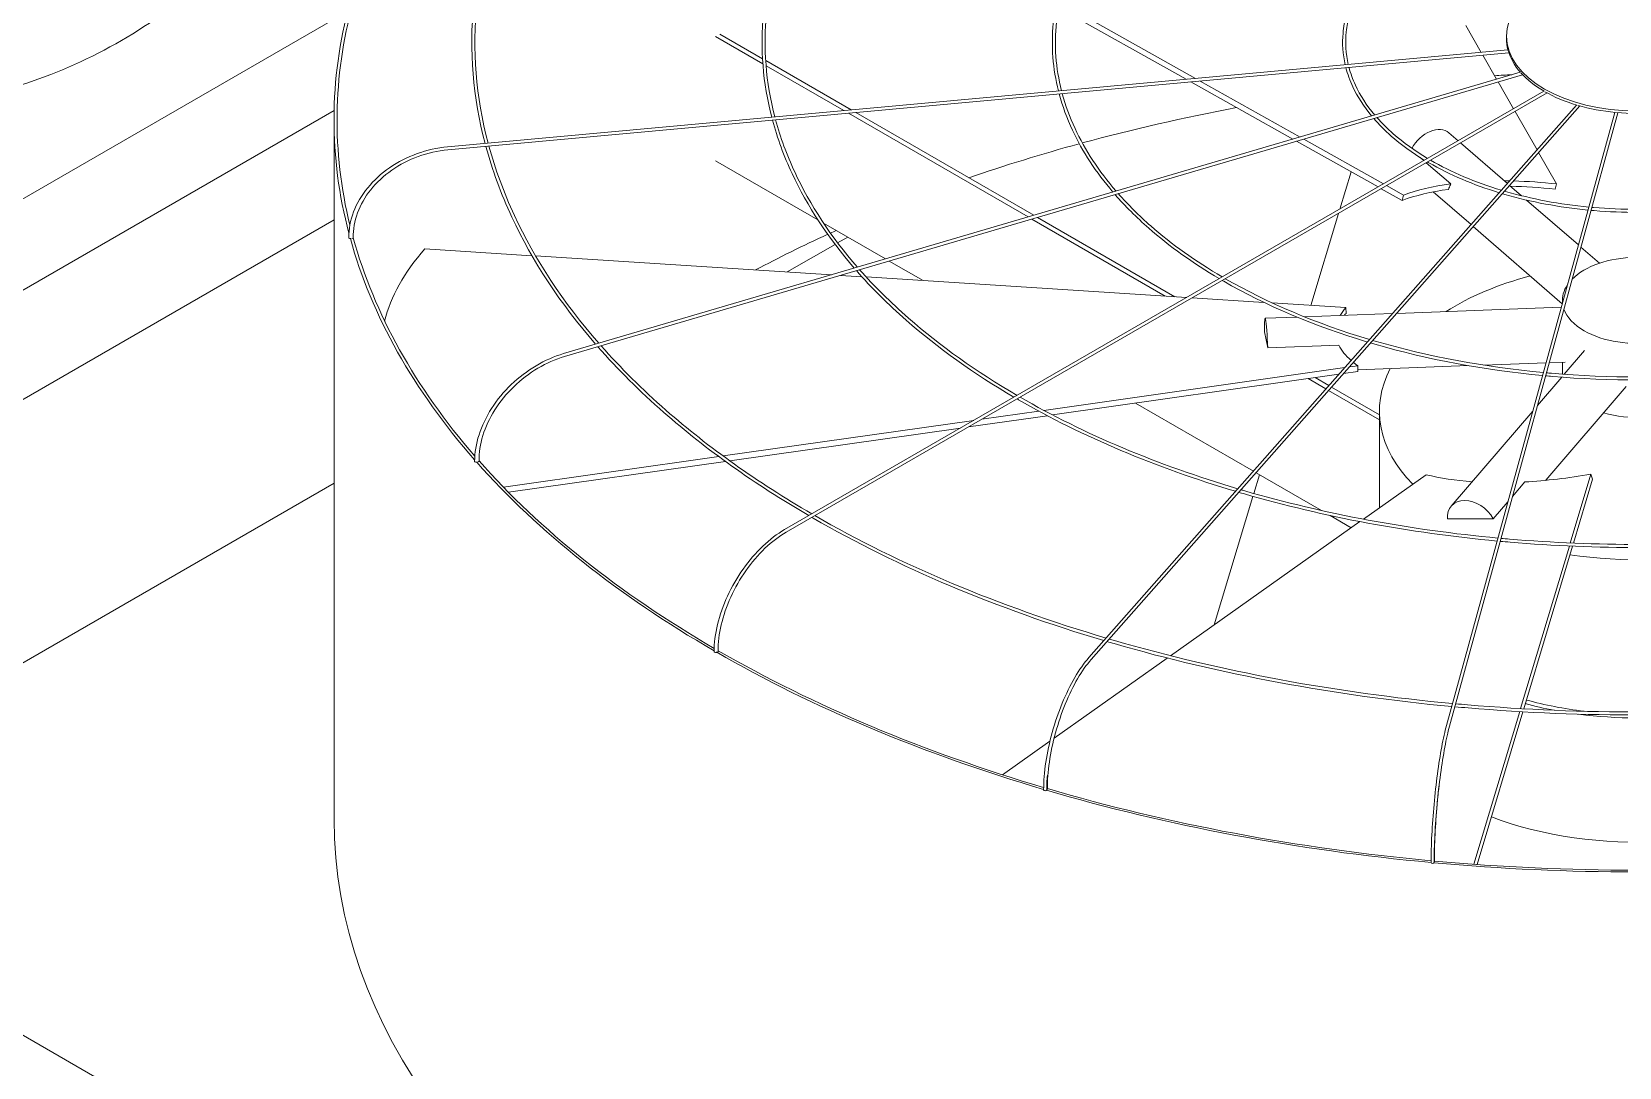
# Model space of a CAD drawing. Header units: millimetres. Extents: x -312439 to 477422, y -331570 to 212570.
# Drawn here: x 357532 to 358810, y 103492 to 104326 of the extents above; entities that cross this region are included whole.
import ezdxf

# ---------------------------------------------------------------- set-up
doc = ezdxf.new("R2010")
doc.units = ezdxf.units.MM

msp = doc.modelspace()

# ---------------------------------------------------------------- linework, layer by layer
at = {"color": 3, "linetype": 'Continuous', "lineweight": 0, "extrusion": (-1.11022e-16, 0.816497, 0.57735)}
for p, q in [((358359.576, 104349.503), (358469.048, 104288.146)), ((357786.466, 104342.07), (357329.706, 104078.36)), ((358461.409, 104287.448), (358358.703, 104345.013)), ((358082.689, 104321.866), (358120.748, 104299.892)), ((358120.477, 104304.049), (358086.153, 104323.866)), ((358699.009, 104309.174), (358686.694, 104330.672)), ((358719.353, 104320.313), (358719.353, 104322.313)), ((357866.908, 104233.084), (358720.566, 104311.146)), ((357867.131, 104230.645), (358721.289, 104308.752)), ((358191.915, 104262.804), (358123.019, 104302.582)), ((358123.321, 104298.407), (358185.934, 104262.257)), ((358711.394, 104287.556), (358700.348, 104306.837)), ((358730.516, 104293.181), (357960.335, 104066.614)), ((358732.354, 104291.169), (357961.026, 104064.264)), ((358547.327, 104239.292), (358465.182, 104285.333)), ((358472.821, 104286.031), (358553.153, 104241.006)), ((358725.043, 104263.731), (358712.645, 104285.371)), ((358138.221, 103924.929), (358749.559, 104277.885)), ((358139.446, 103922.808), (358752.036, 104276.487)), ((356685.487, 103632.897), (357775.59, 104262.268)), ((358189.612, 104260.134), (358334.269, 104176.616)), ((358338.859, 104177.966), (358195.593, 104260.681)), ((358775.778, 104266.746), (358383.122, 103821.822)), ((358778.381, 104265.993), (358384.959, 103820.201)), ((358671.118, 103767.261), (358806.516, 104260.819)), ((358673.48, 103766.613), (358808.994, 104260.596)), ((358743.966, 104230.699), (358726.26, 104261.605)), ((357775.51, 103691.889), (357775.51, 104254.777)), ((358672.992, 104244.421), (358680.431, 104237.974)), ((358616.024, 104200.789), (358550.315, 104237.618)), ((358556.141, 104239.332), (358620.4, 104203.315)), ((358682.39, 104236.277), (358720.071, 104203.623)), ((358164.945, 104174.376), (358082.689, 104221.866)), ((358649.794, 104224.568), (358652.76, 104221.998)), ((358654.719, 104220.301), (358674.448, 104203.204)), ((358759.69, 104203.251), (358745.252, 104228.454)), ((358585.168, 104182.974), (358594.238, 104212.999)), ((358635.261, 104190.007), (358618.51, 104199.395)), ((358622.886, 104201.922), (358636.496, 104194.294)), ((358635.261, 104190.007), (358636.496, 104194.294)), ((358660.408, 104196.819), (358690.813, 104170.47)), ((358721.922, 104202.019), (358731.503, 104193.717)), ((358758.455, 104198.964), (358759.69, 104203.251)), ((358735.525, 104190.231), (358777.235, 104154.086)), ((356862.206, 103646.926), (357775.51, 104174.222)), ((358219.528, 104142.862), (358169.683, 104171.64)), ((358337.199, 104174.924), (358444.547, 104112.947)), ((358452.336, 104112.45), (358341.789, 104176.275)), ((358561.758, 104105.471), (358584.133, 104179.548)), ((358692.664, 104168.866), (358764.268, 104106.816)), ((358178.819, 104154.588), (358140.307, 104132.352)), ((358189.019, 104160.476), (358180.957, 104155.822)), ((357934.855, 104145.457), (357848.693, 104150.952)), ((358176.053, 104130.072), (357937.797, 104145.269)), ((358779.287, 104152.307), (358794.224, 104139.364)), ((358200.431, 104128.518), (358183.185, 104129.618)), ((358249.831, 104125.367), (358222.458, 104141.17)), ((358461.955, 104111.837), (358203.95, 104128.293)), ((358523.989, 104107.88), (358466.366, 104111.555)), ((358590.101, 104103.663), (358530.632, 104107.456)), ((358590.196, 104098.996), (358590.101, 104103.663)), ((358631.028, 104099.026), (358763.478, 104103.935)), ((358764.383, 104109.452), (358764.383, 104107.234)), ((358525.106, 104095.1), (358550.583, 104096.044)), ((358556.534, 104096.265), (358627.651, 104098.901)), ((358527.145, 104071.171), (358524.513, 104084.178)), ((358584.374, 104073.292), (358527.145, 104071.171)), ((358765.916, 104049.941), (358782.261, 104069.012)), ((358346.954, 104020.886), (358589.194, 104055.325)), ((358592.93, 104055.856), (358599.585, 104056.802)), ((358599.68, 104052.135), (358599.585, 104056.802)), ((358599.65, 104053.617), (358688.545, 104056.912)), ((358700.803, 104057.366), (358751.215, 104059.235)), ((358753.781, 104059.33), (358766.701, 104059.809)), ((358764.383, 104059.723), (358764.383, 104050.053)), ((358584.471, 104049.973), (358353.941, 104017.199)), ((358559.717, 104046.453), (358574.058, 104038.174)), ((358576.397, 104040.824), (358565.277, 104047.244)), ((358617.105, 104017.321), (358578.561, 104039.574)), ((358599.68, 104052.135), (358588.206, 104050.504)), ((358744.28, 104024.696), (358763.935, 104047.63)), ((358750.992, 103964.582), (358815.833, 104040.239)), ((358515.594, 103971.928), (358420.735, 104026.695)), ((358576.222, 104036.924), (358617.105, 104013.321)), ((358349.789, 104016.608), (358286.273, 104007.578)), ((358297.029, 104013.788), (358342.865, 104020.305)), ((358617.105, 103942.452), (358617.105, 104020.214)), ((358674.902, 103943.746), (358740.544, 104020.337)), ((358088.756, 103984.178), (358290.529, 104012.864)), ((358279.774, 104006.654), (358094.141, 103980.263)), ((357911.92, 103959.038), (358085.294, 103983.686)), ((358090.647, 103979.767), (357915.951, 103954.93)), ((358516.009, 103954.013), (358520.555, 103969.064)), ((358570.368, 103940.304), (358517.759, 103970.678)), ((358654.689, 103969.075), (358604.196, 103933.309)), ((358724.251, 103951.687), (358734.204, 103963.299)), ((358770.728, 103914.114), (358787.367, 103969.6)), ((358788.697, 103965.408), (358773.283, 103914.005)), ((358788.697, 103965.408), (358787.367, 103969.6)), ((357775.51, 103962.222), (357152.982, 103602.805)), ((358484.048, 103848.204), (358515.3, 103951.668)), ((358708.771, 103933.625), (358720.515, 103947.328)), ((358601.424, 103931.345), (358448.963, 103823.352)), ((358594.446, 103926.403), (358577.383, 103936.254)), ((358671.944, 103933.479), (358708.771, 103933.625)), ((358730.743, 103780.768), (358770.003, 103911.695)), ((358772.557, 103911.584), (358733.287, 103780.624)), ((357005.596, 103817.712), (360963.333, 101532.712)), ((358446.335, 103821.491), (358355.214, 103756.947)), ((358693.163, 103655.447), (358730.02, 103778.357)), ((358732.563, 103778.211), (358695.696, 103655.264)), ((358351.889, 103754.592), (358313.651, 103727.507))]:
    msp.add_line(p, q, dxfattribs=at)
at = {"color": 3, "linetype": 'Continuous', "lineweight": 0}
msp.add_ellipse((358823.845, 104322.313), major_axis=(-104.492, 0), ratio=0.57735027, dxfattribs=at)
for centre, major_axis, ratio, start_param, end_param in [((358824.278, 104254.777), (-1048.768, 0), 0.57735027, 6.12772105, 6.43448057), ((358824.278, 104254.777), (-1046.319, 0), 0.57735027, 6.1272654, 6.42392093), ((358823.845, 104320.313), (-104.492, 0), 0.57735027, 0, 0.1535113), ((358823.845, 104320.313), (-104.492, 0), 0.57735027, 0.16064797, 0.46767057), ((358824.278, 103689.889), (1046.319, 0), 0.57735027, 1.66704137, 1.68043487), ((358823.845, 104320.313), (-104.492, 0), 0.57735027, 0.47480723, 0.78182983), ((358823.845, 104320.313), (-104.492, 0), 0.57735027, 0.7889665, 1.0959891), ((358824.278, 103689.889), (1046.319, 0), 0.57735027, 1.88378363, 2.01152702), ((358823.845, 104320.313), (-104.492, 0), 0.57735027, 1.10312576, 1.41014836), ((358823.845, 104320.313), (-104.492, 0), 0.57735027, 1.41728503, 1.72430763), ((358658.514, 104227.713), (-14.478, -16.707), 0.67950023, 3.14159265, 5.02860292), ((358824.278, 103689.889), (1046.319, 0), 0.57735027, 2.01409491, 2.11046953), ((358825.513, 104088.353), (233.097, -67.167), 0.41303809, 2.14647482, 2.1667574), ((358825.513, 104088.353), (233.097, -67.167), 0.41303809, 1.97347247, 2.1313259), ((358824.278, 104084.066), (-233.097, 67.167), 0.41303809, 5.53223376, 5.76687966), ((358825.513, 104088.353), (233.097, -67.167), 0.41303809, 2.38836611, 2.62528701), ((358824.278, 104084.066), (-233.097, 67.167), 0.41303809, 5.11506512, 5.27837519), ((357788.594, 104159.86), (1.225, 0), 0.57735027, 3.14159265, 5.39303278), ((358824.278, 104254.777), (-1048.768, 0), 0.57735027, 0.1585854, 0.46892864), ((357789.803, 104159.971), (1.225, 0.023), 0.57926583, 4.8585762, 6.28318531), ((358824.278, 104254.777), (-1046.319, 0), 0.57735027, 0.15790655, 0.46457773), ((358824.278, 103689.889), (1046.319, 0), 0.57735027, 2.24276735, 2.31574628), ((358824.278, 103689.889), (1046.319, 0), 0.57735027, 2.23436866, 2.24000128), ((358824.183, 104088.733), (-1010.701, -20.593), 0.30331876, 6.01219977, 6.20271663), ((358824.278, 104109.452), (-59.895, 0), 0.57735027, 3.69756416, 5.76575409), ((358824.278, 104020.214), (-207.174, 0), 0.57735027, 5.13902547, 5.54737639), ((358824.278, 104109.452), (-59.895, 0), 0.57735027, 5.91432374, 6.33788761), ((358824.183, 104088.733), (-242.531, -4.942), 0.30331876, 6.01219977, 6.09914028), ((358525.924, 104073.008), (-0.819, 22.092), 0.05230802, 4.627231, 7.32191967), ((358824.278, 104084.066), (-242.531, -4.942), 0.30331876, 6.01219977, 6.0333648), ((358824.278, 104109.452), (-59.895, 0), 0.57735027, 0.20327195, 0.78539816), ((358824.278, 104109.452), (-59.895, 0), 0.57735027, 0.78539816, 2.89978042), ((358824.183, 104088.733), (-242.531, -4.942), 0.30331876, 0.14390811, 0.31767721), ((358824.183, 104088.733), (-242.531, -4.942), 0.30331876, 0.34103276, 0.38082901), ((358824.278, 104020.214), (-207.174, 0), 0.57735027, 5.99169836, 6.79713651), ((358824.278, 104049.83), (-59.895, 0), 0.57735027, 1.1079301, 2.23846982), ((357889.931, 103979.793), (1.225, 0), 0.57735027, 3.14159265, 5.70719205), ((358824.278, 104254.777), (-1048.768, 0), 0.57735027, 0.4725868, 0.78374969), ((357891.023, 103980.115), (1.225, 0.021), 0.58304212, 5.17373692, 6.28318531), ((358824.278, 104254.777), (-1046.319, 0), 0.57735027, 0.47175253, 0.78145685), ((358822.948, 104088.258), (-231.216, -73.381), 0.44048996, 0.62708313, 0.83556185), ((358822.948, 104088.258), (-231.216, -73.381), 0.44048996, 1.04197677, 1.27889767), ((358691.688, 103929.36), (16.786, -14.386), 0.73180825, 1.0914656, 3.78615427), ((358824.278, 104020.214), (-207.174, 0), 0.57735027, 1.30817895, 1.9425337), ((358082.687, 103826.619), (1.225, 0), 0.57735027, 3.14159265, 6.02135132), ((358824.278, 104254.777), (-1048.768, 0), 0.57735027, 0.78656596, 1.09808088), ((358083.553, 103827.119), (1.225, 0.017), 0.58625442, 5.48989346, 6.28318531), ((358824.278, 104254.777), (-1046.319, 0), 0.57735027, 0.78587838, 1.09689941), ((358824.278, 103895.709), (-212.072, 0), 0.57735027, 1.13383327, 1.25213937), ((358824.278, 103895.709), (-207.174, 0), 0.57735027, 1.12739667, 1.36460952), ((358824.278, 103895.709), (-212.072, 0), 0.57735027, 1.3476903, 1.79509044), ((358347.992, 103715.332), (-1.225, 0), 0.57735027, 0, 3.14159265), ((358824.278, 104254.777), (-1048.768, 0), 0.57735027, 1.10054445, 1.41220862), ((358348.548, 103715.962), (-1.225, -0.011), 0.58858829, 2.66526492, 3.14159265), ((358824.278, 104254.777), (-1046.319, 0), 0.57735027, 1.10010535, 1.41183726), ((358824.278, 103795.709), (-212.072, 0), 0.57735027, 0.98594125, 2.34464399), ((358824.278, 103691.889), (-1048.768, 0), 0.57735027, 0, 3.14159265), ((358659.877, 103656.825), (-1.225, 0), 0.57735027, 0, 3.14159265), ((358824.278, 104254.777), (-1048.768, 0), 0.57735027, 1.41453598, 1.72626058), ((358660.069, 103657.523), (-1.225, -0.004), 0.58981528, 2.98275574, 3.14159265), ((358824.278, 104254.777), (-1046.319, 0), 0.57735027, 1.41438895, 1.72636573)]:
    msp.add_ellipse(centre, major_axis=major_axis, ratio=ratio, start_param=start_param, end_param=end_param, dxfattribs=at)
at = {"color": 5, "linetype": 'Continuous', "lineweight": 0}
msp.add_open_spline([(357816.999, 104618.545), (357813.109, 104602.492), (357808.552, 104586.588), (357781.191, 104505.15), (357745.991, 104442.203), (357656.893, 104349.958), (357609.034, 104316.928), (357506.745, 104274.22), (357453.156, 104263.639), (357376.704, 104261.548), (357353.04, 104262.714), (357329.706, 104265.458)], degree=3, knots=[0.240737096, 0.240737096, 0.240737096, 0.240737096, 0.314159265, 0.314159265, 0.621394775, 0.621394775, 0.859617086, 0.859617086, 1.088375116, 1.088375116, 1.191871407, 1.191871407, 1.191871407, 1.191871407], dxfattribs=at)
at = {"color": 3, "linetype": 'Continuous', "lineweight": 0}
for points, knots in [([(357898.144, 104402.779), (357893.147, 104384.678), (357889.739, 104366.427), (357884.255, 104310.647), (357887.332, 104272.946), (357897.098, 104235.845)], [5.339721085, 5.339721085, 5.339721085, 5.339721085, 5.441089183, 5.441089183, 5.648615479, 5.648615479, 5.648615479, 5.648615479]), ([(357900.623, 104402.553), (357895.706, 104384.831), (357892.324, 104366.971), (357886.645, 104311.353), (357889.691, 104273.418), (357899.572, 104236.071)], [5.338921526, 5.338921526, 5.338921526, 5.338921526, 5.438899176, 5.438899176, 5.64936187, 5.64936187, 5.64936187, 5.64936187]), ([(358128.953, 104381.673), (358125.159, 104367.967), (358122.577, 104354.146), (358118.506, 104312.471), (358120.745, 104284.492), (358127.889, 104256.949)], [5.339283406, 5.339283406, 5.339283406, 5.339283406, 5.441448905, 5.441448905, 5.646435094, 5.646435094, 5.646435094, 5.646435094]), ([(358131.432, 104381.447), (358127.718, 104368.121), (358125.163, 104354.691), (358120.897, 104313.177), (358123.106, 104284.963), (358130.361, 104257.175)], [5.33821232, 5.33821232, 5.33821232, 5.33821232, 5.438530423, 5.438530423, 5.647409525, 5.647409525, 5.647409525, 5.647409525]), ([(358359.75, 104360.569), (358357.165, 104351.273), (358355.413, 104341.897), (358352.754, 104314.326), (358354.162, 104296.054), (358358.697, 104278.055)], [5.33857876, 5.33857876, 5.33857876, 5.33857876, 5.442163387, 5.442163387, 5.64226325, 5.64226325, 5.64226325, 5.64226325]), ([(358362.23, 104360.342), (358359.725, 104351.427), (358358, 104342.441), (358355.148, 104315.032), (358356.524, 104296.524), (358361.167, 104278.281)], [5.336959594, 5.336959594, 5.336959594, 5.336959594, 5.437790201, 5.437790201, 5.643665153, 5.643665153, 5.643665153, 5.643665153]), ([(358590.547, 104339.464), (358589.171, 104334.58), (358588.25, 104329.649), (358587, 104316.182), (358587.584, 104307.616), (358589.53, 104299.163)], [5.336493801, 5.336493801, 5.336493801, 5.336493801, 5.444267704, 5.444267704, 5.629920419, 5.629920419, 5.629920419, 5.629920419]), ([(358593.029, 104339.237), (358591.733, 104334.732), (358590.838, 104330.193), (358589.402, 104316.887), (358589.953, 104308.085), (358591.992, 104299.388)], [5.333180829, 5.333180829, 5.333180829, 5.333180829, 5.43554784, 5.43554784, 5.632366847, 5.632366847, 5.632366847, 5.632366847]), ([(358590.121, 104296.758), (358591.469, 104291.602), (358593.323, 104286.495), (358599.449, 104273.373), (358604.508, 104265.491), (358610.756, 104257.951)], [5.647555853, 5.647555853, 5.647555853, 5.647555853, 5.761093974, 5.761093974, 5.943993783, 5.943993783, 5.943993783, 5.943993783]), ([(358592.595, 104296.984), (358593.867, 104292.211), (358595.588, 104287.475), (358601.582, 104274.521), (358606.8, 104266.439), (358613.318, 104258.705)], [5.650528691, 5.650528691, 5.650528691, 5.650528691, 5.758797505, 5.758797505, 5.950674573, 5.950674573, 5.950674573, 5.950674573]), ([(358359.322, 104275.653), (358361.953, 104265.827), (358365.515, 104256.088), (358377.986, 104229.32), (358388.904, 104212.614), (358402.519, 104196.693)], [5.651173142, 5.651173142, 5.651173142, 5.651173142, 5.760561648, 5.760561648, 5.95641101, 5.95641101, 5.95641101, 5.95641101]), ([(358361.797, 104275.879), (358364.352, 104266.436), (358367.78, 104257.068), (358380.116, 104230.471), (358391.197, 104213.565), (358405.096, 104197.451)], [5.65270674, 5.65270674, 5.65270674, 5.65270674, 5.759411073, 5.759411073, 5.959865306, 5.959865306, 5.959865306, 5.959865306]), ([(358615.072, 104256.668), (358619.034, 104252.162), (358623.44, 104247.782), (358636.331, 104236.484), (358645.568, 104229.844), (358655.81, 104223.759)], [5.967591178, 5.967591178, 5.967591178, 5.967591178, 6.080287214, 6.080287214, 6.268831801, 6.268831801, 6.268831801, 6.268831801]), ([(358128.524, 104254.548), (358132.437, 104240.052), (358137.706, 104225.683), (358156.522, 104185.269), (358173.305, 104159.74), (358194.303, 104135.441)], [5.652395762, 5.652395762, 5.652395762, 5.652395762, 5.760377777, 5.760377777, 5.960593901, 5.960593901, 5.960593901, 5.960593901]), ([(358131.001, 104254.774), (358134.836, 104240.661), (358139.972, 104226.663), (358158.65, 104186.42), (358175.598, 104160.691), (358196.886, 104136.201)], [5.653428737, 5.653428737, 5.653428737, 5.653428737, 5.759610075, 5.759610075, 5.96292207, 5.96292207, 5.96292207, 5.96292207]), ([(358612.486, 104255.907), (358616.692, 104251.04), (358621.395, 104246.323), (358634.466, 104234.852), (358643.455, 104228.341), (358653.382, 104222.357)], [5.960592691, 5.960592691, 5.960592691, 5.960592691, 6.079635734, 6.079635734, 6.26166654, 6.26166654, 6.26166654, 6.26166654]), ([(357787.369, 104159.86), (357787.369, 104166.805), (357788.7, 104173.861), (357793.875, 104187.5), (357797.717, 104194.082), (357807.526, 104206.14), (357813.491, 104211.614), (357826.959, 104220.935), (357834.461, 104224.78), (357850.278, 104230.475), (357858.591, 104232.324), (357866.908, 104233.084)], [4.71238898, 4.71238898, 4.71238898, 4.71238898, 5.02654825, 5.02654825, 5.34070751, 5.34070751, 5.65486678, 5.65486678, 5.96902604, 5.96902604, 6.28318531, 6.28318531, 6.28318531, 6.28318531]), ([(357897.74, 104233.444), (357902.933, 104214.294), (357909.905, 104195.308), (357935.063, 104141.25), (357957.724, 104106.886), (357986.125, 104074.201)], [5.653093793, 5.653093793, 5.653093793, 5.653093793, 5.7602846, 5.7602846, 5.96276906, 5.96276906, 5.96276906, 5.96276906]), ([(357900.217, 104233.67), (357905.332, 104214.903), (357912.17, 104196.288), (357937.191, 104142.403), (357960.018, 104107.838), (357988.711, 104074.961)], [5.653873117, 5.653873117, 5.653873117, 5.653873117, 5.75970856, 5.75970856, 5.964525032, 5.964525032, 5.964525032, 5.964525032]), ([(357867.131, 104230.645), (357859.07, 104229.908), (357851.006, 104228.104), (357835.684, 104222.544), (357828.429, 104218.789), (357815.456, 104209.708), (357809.741, 104204.385), (357800.418, 104192.714), (357796.812, 104186.369), (357792.055, 104173.299), (357790.904, 104166.576), (357791.028, 104159.994)], [0, 0, 0, 0, 0.31726804, 0.31726804, 0.63453608, 0.63453608, 0.95180412, 0.95180412, 1.26907216, 1.26907216, 1.5863402, 1.5863402, 1.5863402, 1.5863402]), ([(358404.278, 104194.657), (358412.411, 104185.344), (358421.469, 104176.306), (358447.996, 104153.033), (358467.026, 104139.401), (358488.131, 104126.949)], [5.964776177, 5.964776177, 5.964776177, 5.964776177, 6.079826485, 6.079826485, 6.272361792, 6.272361792, 6.272361792, 6.272361792]), ([(358406.868, 104195.419), (358414.755, 104186.466), (358423.514, 104177.764), (358449.86, 104154.667), (358469.142, 104140.907), (358490.569, 104128.357)], [5.968309678, 5.968309678, 5.968309678, 5.968309678, 6.080154143, 6.080154143, 6.276006003, 6.276006003, 6.276006003, 6.276006003]), ([(358674.448, 104203.204), (358674.357, 104203.01), (358674.269, 104202.817), (358673.615, 104201.346), (358673.154, 104200.076), (358672.804, 104198.861)], [52.47056241, 52.47056241, 52.47056241, 52.47056241, 52.72742849, 52.72742849, 54.42831534, 54.42831534, 54.42831534, 54.42831534]), ([(358716.058, 104195.374), (358716.753, 104195.167), (358717.45, 104194.963), (358739.172, 104188.679), (358761.767, 104184.427), (358784.945, 104182.19)], [0.310941688, 0.310941688, 0.310941688, 0.310941688, 0.320879059, 0.320879059, 0.619731391, 0.619731391, 0.619731391, 0.619731391]), ([(358717.846, 104197.4), (358718.051, 104197.34), (358718.255, 104197.281), (358739.559, 104191.09), (358762.284, 104186.813), (358785.603, 104184.588)], [0.316175386, 0.316175386, 0.316175386, 0.316175386, 0.319111449, 0.319111449, 0.621557717, 0.621557717, 0.621557717, 0.621557717]), ([(358787.422, 104181.959), (358788.298, 104181.88), (358789.176, 104181.803), (358813.305, 104179.787), (358837.056, 104179.864), (358860.268, 104181.959)], [0.630366287, 0.630366287, 0.630366287, 0.630366287, 0.641648359, 0.641648359, 0.94043004, 0.94043004, 0.94043004, 0.94043004]), ([(358788.08, 104184.359), (358788.55, 104184.317), (358789.02, 104184.276), (358812.697, 104182.251), (358836.424, 104182.293), (358859.61, 104184.359)], [0.632258371, 0.632258371, 0.632258371, 0.632258371, 0.638337859, 0.638337859, 0.938537956, 0.938537956, 0.938537956, 0.938537956]), ([(358196.072, 104133.409), (358208.13, 104119.649), (358221.541, 104106.29), (358261.524, 104071.216), (358290.602, 104050.464), (358322.892, 104031.549)], [5.966185363, 5.966185363, 5.966185363, 5.966185363, 6.079886296, 6.079886296, 6.275955277, 6.275955277, 6.275955277, 6.275955277]), ([(358198.664, 104134.171), (358210.475, 104120.771), (358223.587, 104107.748), (358263.388, 104072.85), (358292.718, 104051.971), (358325.334, 104032.959)], [5.968548703, 5.968548703, 5.968548703, 5.968548703, 6.080105077, 6.080105077, 6.278398486, 6.278398486, 6.278398486, 6.278398486]), ([(357888.707, 103979.793), (357888.707, 103986.723), (357889.903, 103993.981), (357894.553, 104008.461), (357898.004, 104015.681), (357906.822, 104029.396), (357912.186, 104035.888), (357924.308, 104047.526), (357931.065, 104052.668), (357945.323, 104061.108), (357952.822, 104064.404), (357960.335, 104066.614)], [4.71238898, 4.71238898, 4.71238898, 4.71238898, 5.02654825, 5.02654825, 5.34070751, 5.34070751, 5.65486678, 5.65486678, 5.96902604, 5.96902604, 6.28318531, 6.28318531, 6.28318531, 6.28318531]), ([(357987.9, 104072.169), (358003.874, 104053.976), (358021.626, 104036.308), (358075.063, 103989.437), (358114.202, 103961.556), (358157.697, 103936.173)], [5.966968174, 5.966968174, 5.966968174, 5.966968174, 6.07991547, 6.07991547, 6.277817313, 6.277817313, 6.277817313, 6.277817313]), ([(357990.491, 104072.932), (358006.219, 104055.098), (358023.672, 104037.766), (358076.926, 103991.071), (358116.319, 103963.064), (358160.141, 103937.584)], [5.968743918, 5.968743918, 5.968743918, 5.968743918, 6.080079672, 6.080079672, 6.279655045, 6.279655045, 6.279655045, 6.279655045]), ([(358609.972, 104075.166), (358611.073, 104074.841), (358612.176, 104074.518), (358655.766, 104061.894), (358701.493, 104053.345), (358748.39, 104048.937)], [0.312542317, 0.312542317, 0.312542317, 0.312542317, 0.320442121, 0.320442121, 0.624004657, 0.624004657, 0.624004657, 0.624004657]), ([(358611.761, 104077.193), (358612.371, 104077.014), (358612.981, 104076.836), (358656.152, 104064.305), (358702.009, 104055.731), (358749.048, 104051.336)], [0.315168655, 0.315168655, 0.315168655, 0.315168655, 0.319555491, 0.319555491, 0.624932564, 0.624932564, 0.624932564, 0.624932564]), ([(357961.026, 104064.264), (357953.763, 104062.127), (357946.489, 104058.922), (357932.656, 104050.691), (357926.1, 104045.666), (357914.368, 104034.301), (357909.196, 104027.964), (357900.754, 104014.622), (357897.486, 104007.619), (357893.177, 103993.661), (357892.135, 103986.71), (357892.247, 103980.135)], [6.28318531, 6.28318531, 6.28318531, 6.28318531, 6.60045335, 6.60045335, 6.91772139, 6.91772139, 7.23498943, 7.23498943, 7.55225747, 7.55225747, 7.86952551, 7.86952551, 7.86952551, 7.86952551]), ([(358750.867, 104048.708), (358752.642, 104048.547), (358754.419, 104048.392), (358802.761, 104044.328), (358850.341, 104044.486), (358896.823, 104048.708)], [0.629347255, 0.629347255, 0.629347255, 0.629347255, 0.640828535, 0.640828535, 0.941449071, 0.941449071, 0.941449071, 0.941449071]), ([(358751.526, 104051.108), (358752.894, 104050.985), (358754.263, 104050.865), (358802.153, 104046.792), (358849.708, 104046.914), (358896.165, 104051.108)], [0.630291706, 0.630291706, 0.630291706, 0.630291706, 0.639167998, 0.639167998, 0.940504621, 0.940504621, 0.940504621, 0.940504621]), ([(358503.886, 103954.96), (358505.393, 103954.515), (358506.902, 103954.074), (358572.36, 103935.109), (358641.219, 103922.264), (358711.835, 103915.686)], [0.313079474, 0.313079474, 0.313079474, 0.313079474, 0.320295327, 0.320295327, 0.625438072, 0.625438072, 0.625438072, 0.625438072]), ([(358505.675, 103956.986), (358506.691, 103956.688), (358507.707, 103956.391), (358572.746, 103937.52), (358641.735, 103924.65), (358712.493, 103918.085)], [0.314832487, 0.314832487, 0.314832487, 0.314832487, 0.319703609, 0.319703609, 0.626059979, 0.626059979, 0.626059979, 0.626059979]), ([(358081.462, 103826.619), (358081.462, 103833.52), (358082.407, 103840.939), (358086.082, 103856.118), (358088.81, 103863.875), (358095.786, 103878.988), (358100.031, 103886.341), (358109.631, 103899.938), (358114.985, 103906.179), (358126.293, 103916.951), (358132.246, 103921.479), (358138.221, 103924.929)], [0, 0, 0, 0, 0.31415927, 0.31415927, 0.62831853, 0.62831853, 0.9424778, 0.9424778, 1.25663706, 1.25663706, 1.57079633, 1.57079633, 1.57079633, 1.57079633]), ([(358139.446, 103922.808), (358133.696, 103919.488), (358127.925, 103915.093), (358116.94, 103904.585), (358111.727, 103898.475), (358102.397, 103885.158), (358098.28, 103877.952), (358091.558, 103863.176), (358088.954, 103855.607), (358085.519, 103840.878), (358084.688, 103833.72), (358084.778, 103827.136)], [4.71238898, 4.71238898, 4.71238898, 4.71238898, 5.02965702, 5.02965702, 5.34692506, 5.34692506, 5.6641931, 5.6641931, 5.98146114, 5.98146114, 6.29872918, 6.29872918, 6.29872918, 6.29872918]), ([(358714.313, 103915.458), (358716.987, 103915.215), (358719.663, 103914.98), (358792.216, 103908.87), (358863.625, 103909.108), (358933.377, 103915.458)], [0.629005431, 0.629005431, 0.629005431, 0.629005431, 0.64055333, 0.64055333, 0.941790896, 0.941790896, 0.941790896, 0.941790896]), ([(358714.971, 103917.858), (358717.238, 103917.652), (358719.507, 103917.453), (358791.608, 103911.334), (358862.993, 103911.536), (358932.719, 103917.858)], [0.629634706, 0.629634706, 0.629634706, 0.629634706, 0.639445125, 0.639445125, 0.941161621, 0.941161621, 0.941161621, 0.941161621]), ([(358399.622, 103836.816), (358401.032, 103836.402), (358402.444, 103835.99), (358489.343, 103810.78), (358581.469, 103793.613), (358675.951, 103784.879)], [0.314702857, 0.314702857, 0.314702857, 0.314702857, 0.319777688, 0.319777688, 0.626637437, 0.626637437, 0.626637437, 0.626637437]), ([(358397.833, 103834.789), (358399.734, 103834.229), (358401.639, 103833.672), (358488.957, 103808.369), (358580.952, 103791.227), (358675.293, 103782.48)], [0.313387228, 0.313387228, 0.313387228, 0.313387228, 0.320221713, 0.320221713, 0.626169744, 0.626169744, 0.626169744, 0.626169744]), ([(358346.768, 103715.332), (358346.768, 103722.192), (358347.371, 103729.716), (358349.72, 103745.379), (358351.465, 103753.515), (358355.928, 103769.621), (358358.645, 103777.587), (358364.792, 103792.583), (358368.22, 103799.61), (358375.465, 103812.054), (358379.281, 103817.469), (358383.122, 103821.822)], [4.71238898, 4.71238898, 4.71238898, 4.71238898, 5.02654825, 5.02654825, 5.34070751, 5.34070751, 5.65486678, 5.65486678, 5.96902604, 5.96902604, 6.28318531, 6.28318531, 6.28318531, 6.28318531]), ([(358384.959, 103820.201), (358381.303, 103816.059), (358377.621, 103810.841), (358370.579, 103798.739), (358367.22, 103791.842), (358361.201, 103777.1), (358358.542, 103769.257), (358354.194, 103753.418), (358352.506, 103745.426), (358350.271, 103730.1), (358349.724, 103722.769), (358349.772, 103716.088), (358349.772, 103716.03), (358349.773, 103715.973)], [0, 0, 0, 0, 0.31464476, 0.31464476, 0.63176735, 0.63176735, 0.94903539, 0.94903539, 1.26630343, 1.26630343, 1.58357147, 1.58357147, 1.5863402, 1.5863402, 1.5863402, 1.5863402]), ([(358678.429, 103784.652), (358681.591, 103784.365), (358684.755, 103784.087), (358781.06, 103775.922), (358876.269, 103776.204), (358969.261, 103784.652)], [0.62931922, 0.62931922, 0.62931922, 0.62931922, 0.639583767, 0.639583767, 0.941477106, 0.941477106, 0.941477106, 0.941477106]), ([(358677.77, 103782.252), (358681.339, 103781.927), (358684.911, 103781.614), (358781.668, 103773.458), (358876.901, 103773.776), (358969.92, 103782.252)], [0.628847379, 0.628847379, 0.628847379, 0.628847379, 0.640415364, 0.640415364, 0.941948948, 0.941948948, 0.941948948, 0.941948948]), ([(358658.653, 103656.825), (358658.653, 103663.638), (358658.859, 103671.197), (358659.665, 103687.077), (358660.264, 103695.397), (358661.796, 103711.989), (358662.729, 103720.259), (358664.839, 103735.948), (358666.015, 103743.365), (358668.498, 103756.629), (358669.805, 103762.474), (358671.118, 103767.261)], [4.71238898, 4.71238898, 4.71238898, 4.71238898, 5.02654825, 5.02654825, 5.34070751, 5.34070751, 5.65486678, 5.65486678, 5.96902604, 5.96902604, 6.28318531, 6.28318531, 6.28318531, 6.28318531]), ([(358673.48, 103766.613), (358672.207, 103761.972), (358670.928, 103756.25), (358668.485, 103743.189), (358667.323, 103735.84), (358665.241, 103720.288), (358664.322, 103712.086), (358662.82, 103695.65), (358662.237, 103687.418), (358661.465, 103671.749), (358661.276, 103664.314), (358661.293, 103657.611), (358661.294, 103657.569), (358661.294, 103657.527)], [0, 0, 0, 0, 0.31526689, 0.31526689, 0.63253493, 0.63253493, 0.94980297, 0.94980297, 1.26707101, 1.26707101, 1.58433905, 1.58433905, 1.5863402, 1.5863402, 1.5863402, 1.5863402]), ([(358661.102, 103656.825), (358661.102, 103663.589), (358661.307, 103671.109), (358662.11, 103686.917), (358662.706, 103695.204), (358663.967, 103708.863), (358664.536, 103714.248), (358665.164, 103719.51)], [4.71238898, 4.71238898, 4.71238898, 4.71238898, 5.026548246, 5.026548246, 5.340707511, 5.340707511, 5.545847126, 5.545847126, 5.545847126, 5.545847126])]:
    msp.add_open_spline(points, degree=3, knots=knots, dxfattribs=at)
for points in [[(358655.796, 104220.923), (358656.177, 104220.7), (358656.558, 104220.478), (358656.941, 104220.257)], [(358656.941, 104220.257), (358673.585, 104210.648), (358692.708, 104202.497), (358713.476, 104196.151)], [(358658.242, 104222.335), (358674.968, 104212.687), (358694.268, 104204.504), (358715.258, 104198.169)], [(358490.563, 104125.525), (358490.944, 104125.303), (358491.326, 104125.082), (358491.709, 104124.861)], [(358491.709, 104124.861), (358525.657, 104105.261), (358564.817, 104088.702), (358607.384, 104075.936)], [(358493.01, 104126.938), (358527.039, 104107.3), (358566.377, 104090.71), (358609.17, 104077.959)], [(358325.33, 104030.128), (358325.712, 104029.906), (358326.095, 104029.685), (358326.478, 104029.464)], [(358326.478, 104029.464), (358377.728, 103999.875), (358436.928, 103974.908), (358501.297, 103955.727)], [(358327.778, 104031.541), (358379.11, 104001.914), (358438.488, 103976.917), (358503.083, 103957.752)], [(358160.138, 103934.754), (358160.507, 103934.54), (358160.876, 103934.327), (358161.246, 103934.113)], [(358161.246, 103934.113), (358229.808, 103894.529), (358309.058, 103861.152), (358395.243, 103835.556)], [(358162.586, 103936.168), (358231.221, 103896.556), (358310.636, 103863.157), (358397.03, 103837.581)], [(358349.217, 103715.332), (358349.217, 103719.093), (358349.401, 103723.069), (358349.768, 103727.198)]]:
    msp.add_open_spline(points, degree=3, dxfattribs=at)

doc.saveas('drawing.dxf')
